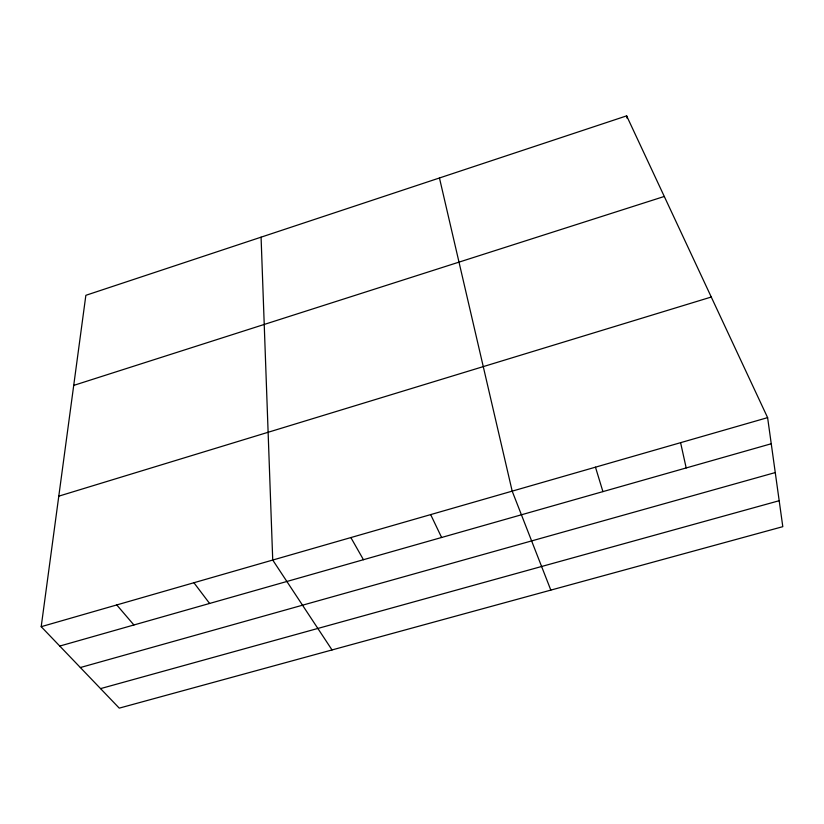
<?xml version="1.0" encoding="UTF-8"?>
<svg xmlns="http://www.w3.org/2000/svg" width="824" height="824" viewBox="0 0 824 824"><rect width="100%" height="100%" fill="white"/><g stroke="black" fill="none" stroke-linecap="round" stroke-linejoin="round"><path stroke-width="1.24" d="M41.2 626.683L85.861 295.311L626.642 115.865L767.608 417.634L782.8 526.67L119.253 708.135L41.2 626.683L767.608 417.634M73.717 385.395L664.288 196.462M58.792 496.161L711.266 297.031M59.771 646.057L771.243 443.755M80.35 667.533L775.26 472.564M100.549 688.617L779.185 500.714M116.751 604.94L133.91 624.983M193.918 582.733L209.595 603.456M332.031 649.94L272.734 560.052L261.074 237.168M350.869 537.567L363.446 559.712M430.664 514.598L441.613 537.485M550.823 590.108L512.188 491.145L439.46 177.984M595.474 467.177L602.921 491.619M680.593 442.684L686.186 467.939M626.642 115.865L627.157 118.326"/></g></svg>
